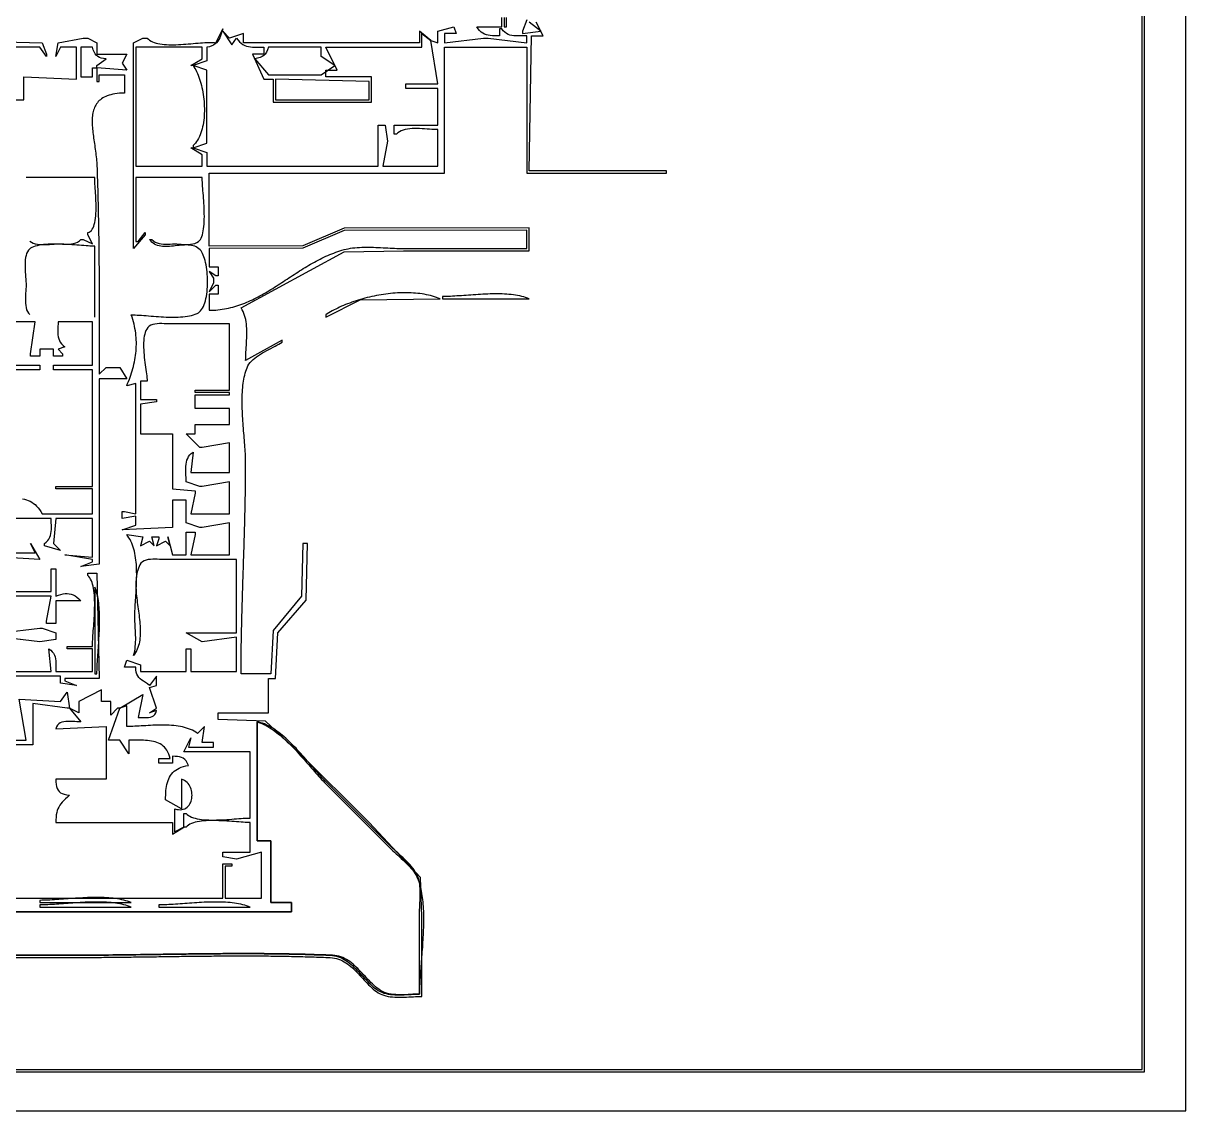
# Model space of a CAD drawing. Header units: metres. Extents: x 0 to 1224, y 0 to 793.
# Drawn here: x 716 to 1224, y 0 to 476 of the extents above; entities that cross this region are included whole.
import ezdxf

# ---------------------------------------------------------------- set-up
doc = ezdxf.new("R2010")
doc.units = ezdxf.units.M

msp = doc.modelspace()

# ---------------------------------------------------------------- linework, layer by layer
for points in [[(0, 791), (0, 0), (1224, 0), (1224, 791), (0, 791)], [(36, 774), (36, 17), (1206, 17), (1206, 774), (36, 774)], [(37, 773), (37, 18), (1205, 18), (1205, 773), (37, 773)], [(791.7716, 348.6033), (792.3206, 348.9074), (792.8318, 349.3037), (793.3058, 349.7865), (793.7431, 350.3502), (794.1443, 350.989), (794.51, 351.6974), (794.8409, 352.4695), (795.1374, 353.2999), (795.4003, 354.1828), (795.63, 355.1125), (795.8272, 356.0834), (795.9925, 357.0898), (796.1265, 358.1261), (796.2297, 359.1866), (796.3029, 360.2656), (796.3464, 361.3574), (796.361, 362.4565), (796.3473, 363.557), (796.3058, 364.6534), (796.2371, 365.7401), (796.1418, 366.8112), (796.0206, 367.8613), (795.874, 368.8845), (795.7025, 369.8752), (795.5069, 370.8279), (795.2877, 371.7367), (795.0454, 372.5961), (794.7807, 373.4004), (794.4942, 374.1438), (794.1865, 374.8209), (793.8581, 375.4258), (793.5097, 375.9529), (793.1419, 376.3966), (792.5963, 376.9104), (792.0126, 377.3415), (791.3936, 377.6959), (790.7421, 377.9796), (790.0609, 378.1987), (789.3527, 378.3593), (788.6203, 378.4673), (787.8665, 378.5288), (787.094, 378.5499), (786.3057, 378.5365), (785.5042, 378.4948), (784.6925, 378.4307), (783.8732, 378.3504), (783.0492, 378.2597), (782.2231, 378.1648), (781.3978, 378.0718), (780.5761, 377.9866), (779.7608, 377.9153), (778.9545, 377.8639), (778.1601, 377.8385), (777.3804, 377.8451), (776.6181, 377.8897), (775.876, 377.9784), (775.1569, 378.1173), (774.4636, 378.3123), (773.7988, 378.5695), (773.1653, 378.895), (772.5659, 379.2947), (772.0033, 379.7747), (771.4804, 380.3411), (771, 381), (772, 381), (772.7024, 380.3253), (773.4752, 379.8082), (774.3087, 379.429), (775.1932, 379.168), (776.119, 379.0055), (777.0764, 378.922), (778.0559, 378.8977), (779.0476, 378.913), (780.042, 378.9482), (781.0293, 378.9838), (782, 379), (782.8428, 378.9801), (783.77, 378.9321), (784.7601, 378.8728), (785.7919, 378.8191), (786.8442, 378.7881), (787.8956, 378.7968), (788.925, 378.862), (789.911, 379.0007), (790.8325, 379.2299), (791.6681, 379.5666), (792.3966, 380.0277), (792.8277, 380.4382), (793.211, 380.9437), (793.549, 381.5379), (793.8438, 382.2143), (794.0979, 382.9668), (794.3135, 383.7889), (794.493, 384.6744), (794.6387, 385.6169), (794.7529, 386.6101), (794.8379, 387.6478), (794.8962, 388.7236), (794.9299, 389.8311), (794.9415, 390.9641), (794.9332, 392.1162), (794.9074, 393.2812), (794.8664, 394.4527), (794.8126, 395.6244), (794.7482, 396.7899), (794.6756, 397.943), (794.5971, 399.0774), (794.515, 400.1867), (794.4317, 401.2646), (794.3495, 402.3048), (794.2707, 403.301), (794.1977, 404.2468), (794.1327, 405.136), (794.0781, 405.9623), (794.0362, 406.7192), (794.0094, 407.4005), (794, 408), (765, 408), (765, 380), (766, 380), (769, 384), (769, 383), (764, 377), (764, 467), (768, 469), (769, 469), (770, 469), (770.4853, 468.5119), (771.0373, 468.0776), (771.6521, 467.6944), (772.3258, 467.3597), (773.0545, 467.0709), (773.8343, 466.8253), (774.6614, 466.6204), (775.5318, 466.4536), (776.4416, 466.3221), (777.387, 466.2235), (778.3641, 466.1551), (779.3689, 466.1142), (780.3977, 466.0984), (781.4465, 466.1048), (782.5113, 466.1311), (783.5884, 466.1744), (784.6738, 466.2323), (785.7637, 466.3021), (786.8541, 466.3811), (787.9412, 466.4669), (789.0211, 466.5567), (790.0898, 466.648), (791.1436, 466.738), (792.1784, 466.8244), (793.1905, 466.9043), (794.1759, 466.9752), (795.1307, 467.0345), (796.051, 467.0796), (796.9331, 467.1078), (797.7729, 467.1166), (798.5665, 467.1032), (799.3102, 467.0652), (800, 467), (803, 473), (802.6509, 471.924), (802.3229, 470.9196), (801.9967, 469.9874), (801.6534, 469.1285), (801.2738, 468.3438), (800.8389, 467.634), (800.3296, 467.0001), (799.7269, 466.443), (799.0116, 465.9635), (798.1647, 465.5626), (797.1672, 465.2411), (796, 465), (796, 459), (790, 457), (789, 457), (794, 460), (794, 465), (765, 465), (765, 413), (794, 413), (794, 418), (789, 421), (790, 421), (796, 419), (796, 413), (871, 413), (871, 431), (874, 431), (875, 424), (873, 413), (897, 413), (897, 429), (896.1838, 429.0147), (895.2987, 429.0543), (894.3543, 429.1121), (893.3601, 429.1813), (892.3257, 429.2552), (891.2607, 429.327), (890.1747, 429.39), (889.0774, 429.4374), (887.9783, 429.4625), (886.887, 429.4585), (885.813, 429.4186), (884.7661, 429.3362), (883.7558, 429.2045), (882.7917, 429.0166), (881.8834, 428.766), (881.0404, 428.4457), (880.2725, 428.0491), (879.5891, 427.5695), (879, 427), (878, 427), (878, 431), (897, 431), (897, 447), (883, 447), (883, 449), (897, 449), (894, 468), (897, 467), (897, 472), (904, 474), (905, 471), (900, 471), (900, 467), (917, 469), (918, 469), (919, 469), (936, 467), (936, 470), (935.031, 469.9879), (934.0626, 469.9615), (933.1002, 469.9356), (932.1493, 469.9254), (931.2153, 469.9456), (930.3035, 470.0113), (929.4194, 470.1374), (928.5684, 470.3388), (927.756, 470.6306), (926.9875, 471.0277), (926.2684, 471.5449), (925.6041, 472.1974), (925, 473), (924, 473), (924, 470), (922.9081, 470.0045), (921.874, 470.0201), (920.8943, 470.0613), (919.966, 470.1427), (919.0857, 470.2791), (918.2502, 470.485), (917.4565, 470.775), (916.7011, 471.1639), (915.981, 471.6662), (915.2929, 472.2965), (914.6336, 473.0696), (914, 474), (925, 474), (925, 478)], [(926, 478), (926, 474), (927, 474), (927, 478)], [(813.6033, 324.8958), (813.9698, 325.662), (814.4271, 326.398), (814.9671, 327.1049), (815.5819, 327.7843), (816.2632, 328.4373), (817.0032, 329.0654), (817.7936, 329.67), (818.6265, 330.2523), (819.4938, 330.8137), (820.3875, 331.3557), (821.2994, 331.8795), (822.2215, 332.3865), (823.1458, 332.878), (824.0643, 333.3555), (824.9687, 333.8202), (825.8512, 334.2735), (826.7036, 334.7168), (827.5179, 335.1514), (828.2861, 335.5786), (829, 336), (829, 337), (813, 328), (813.0099, 328.8722), (813.0375, 329.7781), (813.0792, 330.7143), (813.1315, 331.677), (813.1908, 332.6628), (813.2537, 333.6679), (813.3168, 334.6889), (813.3763, 335.7222), (813.4289, 336.7642), (813.4711, 337.8112), (813.4993, 338.8598), (813.5101, 339.9063), (813.4998, 340.9472), (813.4651, 341.9789), (813.4024, 342.9977), (813.3082, 344.0001), (813.179, 344.9826), (813.0113, 345.9415), (812.8016, 346.8733), (812.5464, 347.7744), (812.2421, 348.6412), (811.8853, 349.4701), (811.4724, 350.2575), (811, 351), (856, 375.5016), (882, 376), (937, 376), (937, 386), (856, 385.892), (838, 378.2245), (797, 378), (797, 410), (900, 410), (900, 465), (936, 465), (936, 410), (997, 410), (997, 411), (937, 411), (938, 470), (943, 470), (940, 476)], [(936, 477), (934, 472), (934, 471), (942, 472), (937, 476)], [(685, 468), (724, 467), (726, 462), (726, 461), (723, 465), (704, 465)], [(708, 442), (716, 442), (716, 452), (739, 451), (739, 465), (732, 465), (730, 461), (731, 467), (742, 469), (743, 469), (744, 469), (748, 467), (748, 462), (761, 462), (759, 458), (761, 455), (748, 456), (748, 457), (752, 460), (750.8634, 460.0855), (749.8827, 460.2765), (749.0414, 460.578), (748.3231, 460.9953), (747.7113, 461.5336), (747.1895, 462.198), (746.7413, 462.9938), (746.3503, 463.926), (746, 465), (741, 465), (741, 452), (746, 452), (746, 456), (748, 456), (748, 450), (749, 450), (749, 453), (760, 453), (760, 445), (758.871, 444.9591), (757.8006, 444.8849), (756.7874, 444.778), (755.8299, 444.6392), (754.9269, 444.4692), (754.0768, 444.2688), (753.2782, 444.0385), (752.5298, 443.7793), (751.8302, 443.4917), (751.1779, 443.1766), (750.5715, 442.8346), (750.0097, 442.4665), (749.4909, 442.073), (749.0139, 441.6548), (748.5772, 441.2126), (748.1793, 440.7472), (747.819, 440.2593), (747.4947, 439.7496), (747.2051, 439.2188), (746.9488, 438.6677), (746.7244, 438.0969), (746.5303, 437.5073), (746.3654, 436.8995), (746.2281, 436.2743), (746.117, 435.6323), (746.0307, 434.9744), (745.9678, 434.3011), (745.927, 433.6134), (745.9068, 432.9118), (745.9057, 432.1971), (745.9225, 431.47), (745.9556, 430.7312), (746.0037, 429.9816), (746.0654, 429.2217), (746.1392, 428.4524), (746.2238, 427.6742), (746.3177, 426.8881), (746.4196, 426.0947), (746.528, 425.2946), (746.6416, 424.4887), (746.7588, 423.6777), (746.8784, 422.8622), (746.9989, 422.0431), (747.1188, 421.221), (747.2369, 420.3966), (747.3517, 419.5708), (747.4617, 418.7441), (747.5656, 417.9174), (747.6619, 417.0913), (747.7494, 416.2666), (747.8264, 415.444), (747.8917, 414.6242), (747.9439, 413.808), (747.9815, 412.9961), (748.0177, 412.0002), (748.0531, 411.004), (748.0876, 410.0075), (748.1213, 409.0108), (748.1541, 408.0139), (748.1861, 407.0166), (748.2173, 406.0191), (748.2477, 405.0214), (748.2774, 404.0234), (748.3062, 403.0252), (748.3343, 402.0268), (748.3616, 401.0282), (748.3881, 400.0293), (748.4139, 399.0303), (748.439, 398.031), (748.4634, 397.0316), (748.4871, 396.0319), (748.51, 395.0321), (748.5323, 394.0321), (748.5539, 393.032), (748.5748, 392.0317), (748.5951, 391.0312), (748.6147, 390.0306), (748.6337, 389.0299), (748.6521, 388.029), (748.6698, 387.028), (748.687, 386.0268), (748.7035, 385.0256), (748.7195, 384.0243), (748.7349, 383.0228), (748.7497, 382.0212), (748.764, 381.0196), (748.7777, 380.0179), (748.7909, 379.0161), (748.8036, 378.0142), (748.8158, 377.0123), (748.8275, 376.0103), (748.8386, 375.0083), (748.8493, 374.0062), (748.8596, 373.0041), (748.8693, 372.002), (748.8786, 370.9998), (748.8875, 369.9976), (748.896, 368.9954), (748.904, 367.9932), (748.9116, 366.9911), (748.9188, 365.9889), (748.9257, 364.9867), (748.9321, 363.9846), (748.9382, 362.9824), (748.944, 361.9804), (748.9493, 360.9783), (748.9544, 359.9763), (748.9591, 358.9744), (748.9635, 357.9725), (748.9676, 356.9707), (748.9715, 355.9689), (748.975, 354.9673), (748.9782, 353.9657), (748.9812, 352.9642), (748.984, 351.9629), (748.9865, 350.9616), (748.9887, 349.9604), (748.9908, 348.9594), (748.9926, 347.9585), (748.9943, 346.9577), (748.9957, 345.957), (748.997, 344.9565), (748.998, 343.9562), (748.999, 342.956), (748.9998, 341.956), (749.0004, 340.9561), (749.0009, 339.9564), (749.0013, 338.9569), (749.0016, 337.9576), (749.0018, 336.9585), (749.0019, 335.9596), (749.0019, 334.9609), (749.0019, 333.9625), (749.0018, 332.9642), (749.0016, 331.9662), (749.0014, 330.9684), (749.0012, 329.9708), (749.001, 328.9735), (749.0008, 327.9765), (749.0006, 326.9797), (749.0004, 325.9832), (749.0002, 324.987), (749.0001, 323.991), (749, 322.9953), (749, 322), (752, 325), (758, 325), (761, 320), (749, 320), (749, 239), (741, 238), (746, 240), (746, 241), (734, 243), (746, 242), (746, 259), (730, 259), (729, 248), (732, 245), (725, 247), (725, 248), (725.8025, 248.6041), (726.455, 249.2684), (726.9722, 249.9875), (727.3693, 250.756), (727.661, 251.5684), (727.8625, 252.4194), (727.9886, 253.3035), (728.0543, 254.2153), (728.0745, 255.1493), (728.0642, 256.1002), (728.0384, 257.0626), (728.012, 258.031), (728, 259), (706, 259)], [(803, 472), (807, 466), (809, 469), (809.6734, 468.1037), (810.3702, 467.3504), (811.0916, 466.7278), (811.8387, 466.2237), (812.6129, 465.8257), (813.4153, 465.5217), (814.2472, 465.2994), (815.1098, 465.1465), (816.0044, 465.0507), (816.9322, 464.9998), (817.8944, 464.9816), (818.8923, 464.9837), (819.9271, 464.9939), (821, 465), (821, 462), (816, 462), (821, 451), (825, 451), (825, 441), (868, 441), (868, 452), (848, 452), (848, 455), (853, 455), (848, 465), (890, 465), (890, 471), (894, 468), (889, 472), (889, 467), (812, 467), (812, 471), (806, 469), (803, 472)], [(823, 465), (822.5857, 463.8059), (822.1204, 462.8255), (821.5817, 462.0332), (820.9471, 461.4035), (820.1941, 460.9109), (819.3002, 460.5298), (818.243, 460.2347), (817, 460), (823, 453), (846, 453), (852, 457), (846, 461), (846, 465), (823, 465)], [(790, 457), (790.4066, 456.4025), (790.8, 455.7593), (791.1794, 455.073), (791.5442, 454.346), (791.8939, 453.5807), (792.2279, 452.7797), (792.5456, 451.9455), (792.8464, 451.0805), (793.1296, 450.1872), (793.3948, 449.2681), (793.6413, 448.3256), (793.8685, 447.3624), (794.0759, 446.3807), (794.2627, 445.3832), (794.4286, 444.3722), (794.5728, 443.3504), (794.6947, 442.32), (794.7938, 441.2838), (794.8695, 440.244), (794.9212, 439.2033), (794.9483, 438.164), (794.9501, 437.1287), (794.9262, 436.0999), (794.8759, 435.08), (794.7986, 434.0714), (794.6938, 433.0768), (794.5608, 432.0986), (794.3991, 431.1392), (794.208, 430.2011), (793.9869, 429.2868), (793.7354, 428.3989), (793.4527, 427.5397), (793.1383, 426.7118), (792.7916, 425.9176), (792.412, 425.1596), (791.999, 424.4404), (791.5518, 423.7623), (791.07, 423.1279), (790.5529, 422.5396), (790, 422), (790, 421), (796, 423), (796, 455), (790, 457)], [(826, 451), (826, 442), (867, 442), (867, 450), (826, 451)], [(718.6033, 380.179), (719.3229, 379.7099), (720.1399, 379.3489), (721.0384, 379.0837), (722.0025, 378.902), (723.0162, 378.7916), (724.0636, 378.7401), (725.1287, 378.7354), (726.1957, 378.765), (727.2485, 378.8168), (728.2713, 378.8785), (729.2481, 378.9377), (730.1629, 378.9823), (731, 379), (731.9705, 378.9838), (732.9578, 378.9482), (733.9522, 378.913), (734.944, 378.8977), (735.9234, 378.922), (736.8809, 379.0055), (737.8067, 379.168), (738.6912, 379.429), (739.5247, 379.8082), (740.2975, 380.3253), (741, 381), (742, 381), (746, 379), (744, 383), (744, 384), (744.5728, 384.1909), (745.0853, 384.4997), (745.5404, 384.9185), (745.9412, 385.4393), (746.2905, 386.0542), (746.5915, 386.7553), (746.847, 387.5348), (747.06, 388.3846), (747.2336, 389.297), (747.3707, 390.264), (747.4743, 391.2777), (747.5474, 392.3302), (747.593, 393.4137), (747.614, 394.5201), (747.6134, 395.6416), (747.5942, 396.7703), (747.5595, 397.8984), (747.5121, 399.0178), (747.455, 400.1207), (747.3913, 401.1992), (747.324, 402.2454), (747.2559, 403.2513), (747.1901, 404.2092), (747.1296, 405.111), (747.0774, 405.9489), (747.0363, 406.7149), (747.0095, 407.4013), (747, 408), (717, 408)], [(797, 377), (797, 369), (801, 369), (801, 365), (800, 365), (797, 367), (799, 364), (799, 363), (799, 362), (797, 358), (800, 361), (801, 361), (801, 357), (797, 357), (797, 350), (797.9932, 350.0125), (798.9757, 350.0498), (799.9476, 350.1111), (800.9092, 350.196), (801.8609, 350.3036), (802.8028, 350.4335), (803.7354, 350.585), (804.6588, 350.7574), (805.5734, 350.9503), (806.4795, 351.1628), (807.3773, 351.3945), (808.2671, 351.6446), (809.1492, 351.9126), (810.0239, 352.1979), (810.8915, 352.4997), (811.7523, 352.8176), (812.6065, 353.1509), (813.4544, 353.4989), (814.2964, 353.861), (815.1326, 354.2367), (815.9635, 354.6252), (816.7892, 355.026), (817.6101, 355.4385), (818.4265, 355.862), (819.2385, 356.2959), (820.0466, 356.7395), (820.851, 357.1924), (821.652, 357.6537), (822.4499, 358.123), (823.245, 358.5996), (824.0375, 359.0828), (824.8277, 359.5721), (825.6159, 360.0668), (826.4025, 360.5663), (827.1876, 361.07), (827.9716, 361.5773), (828.7548, 362.0875), (829.5375, 362.6), (830.3198, 363.1142), (831.1022, 363.6295), (831.8849, 364.1452), (832.6682, 364.6608), (833.4523, 365.1756), (834.2377, 365.6889), (835.0244, 366.2002), (835.8129, 366.7089), (836.6035, 367.2143), (837.3963, 367.7157), (838.1917, 368.2127), (838.99, 368.7045), (839.7915, 369.1905), (840.5964, 369.6701), (841.405, 370.1427), (842.2177, 370.6077), (843.0346, 371.0644), (843.8562, 371.5123), (844.6826, 371.9506), (845.5142, 372.3789), (846.3513, 372.7963), (847.194, 373.2024), (848.0428, 373.5966), (848.8979, 373.9781), (849.7596, 374.3463), (850.6282, 374.7008), (851.5039, 375.0407), (852.3871, 375.3655), (853.278, 375.6746), (854.1769, 375.9674), (855.0841, 376.2432), (856, 376.5015), (856.9124, 376.7296), (857.8436, 376.9264), (858.7921, 377.0937), (859.7564, 377.2333), (860.735, 377.347), (861.7265, 377.4367), (862.7294, 377.5042), (863.7422, 377.5513), (864.7635, 377.5799), (865.7918, 377.5917), (866.8256, 377.5886), (867.8635, 377.5725), (868.904, 377.5452), (869.9456, 377.5084), (870.9869, 377.4641), (872.0264, 377.414), (873.0627, 377.3601), (874.0942, 377.304), (875.1195, 377.2477), (876.1371, 377.1929), (877.1456, 377.1416), (878.1436, 377.0955), (879.1294, 377.0564), (880.1018, 377.0263), (881.0591, 377.0068), (882, 377), (936, 377), (936, 385), (856, 384.892), (838, 377.2245), (797, 377)], [(747, 347), (747, 378), (746.3902, 378.0092), (745.7031, 378.0354), (744.9445, 378.0764), (744.1199, 378.13), (743.2354, 378.1939), (742.2965, 378.266), (741.309, 378.344), (740.2788, 378.4258), (739.2116, 378.5091), (738.1131, 378.5917), (736.9891, 378.6715), (735.8453, 378.7461), (734.6876, 378.8134), (733.5217, 378.8712), (732.3533, 378.9173), (731.1882, 378.9494), (730.0322, 378.9655), (728.8911, 378.9631), (727.7705, 378.9402), (726.6763, 378.8945), (725.6142, 378.8239), (724.59, 378.726), (723.6095, 378.5988), (722.6783, 378.44), (721.8023, 378.2473), (720.9873, 378.0186), (720.2389, 377.7517), (719.563, 377.4444), (718.9653, 377.0944), (718.4516, 376.6996), (718.0277, 376.2577), (717.5922, 375.6049), (717.245, 374.848), (716.9777, 374.0008), (716.7819, 373.0768), (716.6495, 372.0898), (716.5721, 371.0536), (716.5415, 369.9818), (716.5492, 368.8883), (716.5871, 367.7866), (716.6469, 366.6905), (716.7202, 365.6137), (716.7988, 364.57), (716.8744, 363.5731), (716.9386, 362.6366), (716.9832, 361.7743), (717, 361), (716.9814, 360.2354), (716.9341, 359.3713), (716.8703, 358.4268), (716.8023, 357.4208), (716.7425, 356.3724), (716.7031, 355.3008), (716.6966, 354.225), (716.7351, 353.1641), (716.831, 352.1371), (716.9967, 351.1631), (717.2445, 350.2612), (717.5866, 349.4505), (718.0355, 348.7501), (718.6034, 348.179)], [(848, 348), (848, 347), (863, 354.5818), (898, 355), (897.194, 355.323), (896.3701, 355.6237), (895.529, 355.9024), (894.6714, 356.1594), (893.7982, 356.3951), (892.9101, 356.6096), (892.0079, 356.8033), (891.0923, 356.9765), (890.1642, 357.1295), (889.2243, 357.2626), (888.2735, 357.3762), (887.3124, 357.4704), (886.3418, 357.5456), (885.3626, 357.6022), (884.3755, 357.6404), (883.3812, 357.6604), (882.3807, 357.6627), (881.3745, 357.6475), (880.3636, 357.6152), (879.3487, 357.5659), (878.3305, 357.5001), (877.3099, 357.418), (876.2875, 357.3199), (875.2643, 357.2061), (874.241, 357.077), (873.2183, 356.9328), (872.197, 356.7738), (871.178, 356.6004), (870.1619, 356.4127), (869.1496, 356.2113), (868.1418, 355.9962), (867.1393, 355.7679), (866.1429, 355.5267), (865.1534, 355.2727), (864.1715, 355.0064), (863.198, 354.7281), (862.2337, 354.438), (861.2794, 354.1365), (860.3358, 353.8237), (859.4038, 353.5002), (858.484, 353.1661), (857.5773, 352.8217), (856.6845, 352.4674), (855.8063, 352.1035), (854.9435, 351.7302), (854.097, 351.3479), (853.2673, 350.9568), (852.4554, 350.5573), (851.662, 350.1497), (850.8879, 349.7342), (850.1339, 349.3112), (849.4007, 348.8809), (848.6891, 348.4438), (848, 348)], [(899, 356), (899, 355), (937, 355), (936.2143, 355.3094), (935.4024, 355.5907), (934.5654, 355.8448), (933.7047, 356.0729), (932.8217, 356.2761), (931.9176, 356.4553), (930.9939, 356.6117), (930.0518, 356.7463), (929.0926, 356.8603), (928.1177, 356.9546), (927.1285, 357.0304), (926.1263, 357.0888), (925.1123, 357.1309), (924.0879, 357.1576), (923.0545, 357.1701), (922.0134, 357.1694), (920.9659, 357.1567), (919.9134, 357.133), (918.8571, 357.0994), (917.7984, 357.0569), (916.7387, 357.0066), (915.6792, 356.9497), (914.6214, 356.8871), (913.5665, 356.82), (912.5158, 356.7495), (911.4708, 356.6765), (910.4326, 356.6022), (909.4028, 356.5277), (908.3825, 356.4541), (907.3731, 356.3823), (906.376, 356.3135), (905.3925, 356.2488), (904.4239, 356.1892), (903.4715, 356.1359), (902.5367, 356.0898), (901.6208, 356.0521), (900.7252, 356.0239), (899.8511, 356.0061), (899, 356)], [(766.7423, 238.682), (766.3949, 237.9458), (766.0919, 237.1904), (765.831, 236.4164), (765.61, 235.625), (765.427, 234.817), (765.2796, 233.9934), (765.1657, 233.155), (765.0833, 232.3029), (765.0301, 231.438), (765.004, 230.5613), (765.0028, 229.6735), (765.0245, 228.7758), (765.0668, 227.869), (765.1277, 226.9541), (765.2049, 226.032), (765.2963, 225.1037), (765.3998, 224.17), (765.5133, 223.232), (765.6345, 222.2905), (765.7613, 221.3465), (765.8916, 220.401), (766.0233, 219.4549), (766.1541, 218.509), (766.282, 217.5645), (766.4047, 216.6221), (766.5203, 215.6828), (766.6264, 214.7476), (766.7209, 213.8175), (766.8018, 212.8932), (766.8668, 211.9759), (766.9138, 211.0664), (766.9407, 210.1656), (766.9453, 209.2745), (766.9255, 208.3941), (766.8791, 207.5252), (766.8039, 206.6689), (766.6979, 205.826), (766.5589, 204.9975), (766.3846, 204.1843), (766.1731, 203.3874), (765.9221, 202.6077), (765.6295, 201.8461), (765.2931, 201.1036), (764.9108, 200.3811), (764.4805, 199.6796), (764, 199), (764.2673, 199.9979), (764.4817, 200.994), (764.6479, 201.9885), (764.7707, 202.9819), (764.8549, 203.9747), (764.9051, 204.9673), (764.926, 205.9601), (764.9225, 206.9537), (764.8993, 207.9484), (764.861, 208.9446), (764.8125, 209.9429), (764.7584, 210.9437), (764.7036, 211.9473), (764.6526, 212.9544), (764.6104, 213.9652), (764.5816, 214.9802), (764.571, 216), (764.5776, 216.8414), (764.5964, 217.7073), (764.626, 218.5962), (764.665, 219.5065), (764.7117, 220.4367), (764.7648, 221.3851), (764.8228, 222.3502), (764.8842, 223.3305), (764.9475, 224.3243), (765.0113, 225.3301), (765.074, 226.3463), (765.1343, 227.3714), (765.1906, 228.4038), (765.2414, 229.4419), (765.2854, 230.4842), (765.3209, 231.5291), (765.3467, 232.575), (765.361, 233.6204), (765.3626, 234.6636), (765.3499, 235.7032), (765.3214, 236.7375), (765.2758, 237.7651), (765.2114, 238.7842), (765.1268, 239.7934), (765.0206, 240.7911), (764.8913, 241.7757), (764.7374, 242.7456), (764.5574, 243.6993), (764.3499, 244.6353), (764.1134, 245.5519), (763.8464, 246.4476), (763.5474, 247.3208), (763.215, 248.1699), (762.8477, 248.9934), (762.444, 249.7898), (762.0025, 250.5573), (761.5216, 251.2946), (761, 252), (768, 251), (767, 247), (771, 249), (773, 247), (772, 251), (775, 251), (775, 250), (774, 247), (778, 249), (780, 247), (779, 251), (781, 243), (787, 243), (787, 253), (791, 253), (791, 252), (789, 243), (806, 243), (806, 257), (794, 255), (793, 255), (787, 257), (787, 267), (781, 267), (781, 255), (759, 254), (765, 256), (765, 260), (759, 259), (759, 262), (760, 262), (765, 261), (765, 318), (761, 317), (761.403, 317.9357), (761.7886, 318.8731), (762.156, 319.8121), (762.505, 320.7527), (762.8351, 321.6951), (763.1459, 322.6393), (763.4368, 323.5853), (763.7075, 324.5332), (763.9576, 325.4831), (764.1866, 326.4349), (764.394, 327.3889), (764.5795, 328.345), (764.7426, 329.3032), (764.8828, 330.2637), (764.9997, 331.2265), (765.0929, 332.1917), (765.1619, 333.1593), (765.2063, 334.1293), (765.2257, 335.1018), (765.2196, 336.077), (765.1876, 337.0547), (765.1293, 338.0352), (765.0441, 339.0183), (764.9317, 340.0043), (764.7917, 340.9932), (764.6235, 341.985), (764.4269, 342.9797), (764.2012, 343.9775), (763.9461, 344.9783), (763.6612, 345.9823), (763.3459, 346.9895), (763, 348), (763.8385, 347.9908), (764.7148, 347.9648), (765.6259, 347.9241), (766.5688, 347.8708), (767.5405, 347.8069), (768.5381, 347.7346), (769.5585, 347.656), (770.5989, 347.5732), (771.6562, 347.4883), (772.7274, 347.4035), (773.8096, 347.3208), (774.8998, 347.2424), (775.995, 347.1703), (777.0922, 347.1066), (778.1885, 347.0536), (779.2809, 347.0132), (780.3664, 346.9877), (781.4421, 346.979), (782.5049, 346.9894), (783.5518, 347.0209), (784.58, 347.0756), (785.5864, 347.1557), (786.5681, 347.2633), (787.522, 347.4004), (788.4452, 347.5692), (789.3348, 347.7718), (790.1877, 348.0102), (791.0009, 348.2867), (791.7716, 348.6034)], [(715.4662, 267.5073), (716.3144, 267.3427), (717.1407, 267.1184), (717.9441, 266.8318), (718.7239, 266.4801), (719.479, 266.0606), (720.2086, 265.5707), (720.9118, 265.0076), (721.5877, 264.3686), (722.2354, 263.651), (722.8539, 262.8522), (723.4424, 261.9694), (724, 261), (746, 261), (746, 272), (730, 272), (730, 273), (746, 273), (746, 324), (729, 324), (729, 326), (746, 326), (746, 345), (731, 345), (730.9847, 343.988), (730.9499, 342.9957), (730.9122, 342.0252), (730.8879, 341.0787), (730.8936, 340.1583), (730.9459, 339.2663), (731.0611, 338.4048), (731.2559, 337.5761), (731.5467, 336.7823), (731.9499, 336.0255), (732.4823, 335.3081), (733.1601, 334.6322), (734, 334), (731, 333), (733, 331), (733, 330), (729, 330), (729, 333), (723, 333), (723, 330), (719, 330), (719, 331), (721, 345), (706, 345)], [(770, 319), (767, 319), (767, 311), (774, 311), (774, 310), (767, 309), (767, 296), (781, 296), (781, 272), (791, 271), (791, 270), (789, 261), (806, 261), (806, 275), (794, 273), (793, 273), (787, 275), (786.9856, 275.9276), (786.9505, 276.878), (786.9064, 277.8437), (786.8653, 278.8177), (786.839, 279.7927), (786.8394, 280.7613), (786.8783, 281.7164), (786.9676, 282.6507), (787.1191, 283.5569), (787.3448, 284.4279), (787.6564, 285.2564), (788.0659, 286.035), (788.5851, 286.7567), (789.2258, 287.4141), (790, 288), (789, 279), (806, 279), (806, 292), (794, 290), (793, 290), (787, 296), (791, 296), (791, 300), (806, 300), (806, 307), (791, 307), (791, 313), (806, 313), (806, 314), (791, 314), (791, 315), (806, 315), (806, 344), (780, 344), (779.19, 344.0193), (778.2903, 344.0644), (777.3253, 344.1156), (776.3194, 344.1534), (775.2969, 344.1582), (774.2824, 344.1103), (773.3001, 343.9903), (772.3746, 343.7785), (771.5301, 343.4553), (770.7911, 343.0012), (770.1821, 342.3966), (769.7665, 341.7847), (769.4129, 341.1001), (769.1176, 340.3487), (768.877, 339.5366), (768.6875, 338.6696), (768.5453, 337.7537), (768.447, 336.7949), (768.3887, 335.7992), (768.3668, 334.7725), (768.3778, 333.7208), (768.418, 332.65), (768.4836, 331.5662), (768.5712, 330.4752), (768.6769, 329.3831), (768.7972, 328.2958), (768.9285, 327.2193), (769.067, 326.1596), (769.2092, 325.1225), (769.3514, 324.1141), (769.4899, 323.1403), (769.6211, 322.2072), (769.7414, 321.3206), (769.847, 320.4866), (769.9344, 319.711), (770, 319)], [(706, 326), (723, 326), (723, 324), (706, 324)], [(506, 67), (735, 67), (735.9969, 67.0003), (736.994, 67.0014), (737.9914, 67.0032), (738.9888, 67.0057), (739.9865, 67.0088), (740.9843, 67.0126), (741.9823, 67.017), (742.9804, 67.022), (743.9787, 67.0276), (744.9772, 67.0338), (745.9758, 67.0405), (746.9745, 67.0477), (747.9734, 67.0554), (748.9724, 67.0637), (749.9715, 67.0724), (750.9708, 67.0815), (751.9702, 67.0911), (752.9698, 67.1011), (753.9694, 67.1115), (754.9692, 67.1222), (755.9691, 67.1333), (756.9691, 67.1448), (757.9692, 67.1565), (758.9694, 67.1686), (759.9698, 67.1809), (760.9702, 67.1935), (761.9707, 67.2063), (762.9713, 67.2193), (763.972, 67.2326), (764.9728, 67.246), (765.9737, 67.2595), (766.9746, 67.2732), (767.9756, 67.2871), (768.9767, 67.301), (769.9779, 67.315), (770.9791, 67.3291), (771.9804, 67.3432), (772.9817, 67.3573), (773.9831, 67.3715), (774.9846, 67.3856), (775.9861, 67.3997), (776.9876, 67.4137), (777.9892, 67.4277), (778.9909, 67.4415), (779.9925, 67.4553), (780.9942, 67.4689), (781.9959, 67.4824), (782.9977, 67.4957), (783.9995, 67.5088), (785.0013, 67.5217), (786.0031, 67.5343), (787.0049, 67.5468), (788.0067, 67.5589), (789.0086, 67.5708), (790.0104, 67.5823), (791.0122, 67.5936), (792.0141, 67.6045), (793.0159, 67.615), (794.0177, 67.6251), (795.0195, 67.6348), (796.0213, 67.6442), (797.0231, 67.653), (798.0248, 67.6614), (799.0265, 67.6693), (800.0282, 67.6768), (801.0299, 67.6837), (802.0315, 67.69), (803.033, 67.6958), (804.0346, 67.7011), (805.036, 67.7057), (806.0375, 67.7097), (807.0388, 67.7131), (808.0402, 67.7158), (809.0414, 67.7178), (810.0426, 67.7192), (811.0437, 67.7198), (812.0448, 67.7197), (813.0458, 67.7189), (814.0467, 67.7172), (815.0475, 67.7148), (816.0482, 67.7116), (817.0489, 67.7075), (818.0495, 67.7026), (819.0499, 67.6968), (820.0503, 67.6902), (821.0506, 67.6826), (822.0507, 67.6741), (823.0508, 67.6646), (824.0508, 67.6542), (825.0506, 67.6428), (826.0503, 67.6304), (827.0499, 67.617), (828.0494, 67.6025), (829.0487, 67.587), (830.048, 67.5703), (831.0471, 67.5526), (832.046, 67.5338), (833.0448, 67.5138), (834.0435, 67.4926), (835.042, 67.4703), (836.0404, 67.4468), (837.0386, 67.422), (838.0367, 67.3961), (839.0346, 67.3688), (840.0323, 67.3403), (841.0299, 67.3105), (842.0273, 67.2794), (843.0245, 67.2469), (844.0215, 67.2131), (845.0184, 67.1779), (846.0151, 67.1413), (847.0116, 67.1033), (848.0079, 67.0639), (849.004, 67.023), (850, 66.9807), (850.9648, 66.9033), (851.8936, 66.7591), (852.7884, 66.5517), (853.6512, 66.2851), (854.4843, 65.9631), (855.2896, 65.5896), (856.0693, 65.1683), (856.8255, 64.7031), (857.5603, 64.1979), (858.2758, 63.6565), (858.9742, 63.0828), (859.6574, 62.4805), (860.3276, 61.8536), (860.9869, 61.2058), (861.6375, 60.5411), (862.2813, 59.8632), (862.9206, 59.176), (863.5574, 58.4834), (864.1939, 57.7892), (864.832, 57.0971), (865.474, 56.4112), (866.1219, 55.7352), (866.7778, 55.0729), (867.4439, 54.4282), (868.1222, 53.805), (868.8149, 53.207), (869.524, 52.6382), (870.2517, 52.1023), (871, 51.6033), (871.7726, 51.1652), (872.5908, 50.793), (873.4502, 50.4818), (874.3461, 50.227), (875.2741, 50.024), (876.2297, 49.8679), (877.2085, 49.7542), (878.206, 49.6782), (879.2176, 49.6352), (880.239, 49.6205), (881.2656, 49.6294), (882.2929, 49.6572), (883.3164, 49.6993), (884.3318, 49.751), (885.3344, 49.8075), (886.3198, 49.8643), (887.2836, 49.9166), (888.2212, 49.9598), (889.1281, 49.9891), (890, 50), (890, 85), (889.3966, 102), (867, 126), (836, 157), (821.7145, 170.3966), (801, 171), (801, 174), (823, 174), (823, 189), (826, 189), (827.0278, 209), (839.3966, 223.2855), (840, 248), (838, 248), (837.3966, 225), (825.0278, 210), (824, 191), (811, 191), (811.0008, 191.9882), (811.003, 192.9769), (811.0065, 193.9662), (811.0114, 194.956), (811.0175, 195.9462), (811.0249, 196.937), (811.0336, 197.9282), (811.0434, 198.9199), (811.0544, 199.912), (811.0666, 200.9046), (811.0798, 201.8976), (811.0942, 202.8911), (811.1095, 203.885), (811.1259, 204.8793), (811.1433, 205.874), (811.1616, 206.8691), (811.1808, 207.8646), (811.201, 208.8604), (811.222, 209.8567), (811.2438, 210.8533), (811.2664, 211.8502), (811.2898, 212.8475), (811.3139, 213.8451), (811.3387, 214.8431), (811.3642, 215.8414), (811.3904, 216.84), (811.4171, 217.8388), (811.4445, 218.838), (811.4723, 219.8375), (811.5008, 220.8372), (811.5297, 221.8373), (811.559, 222.8375), (811.5888, 223.838), (811.619, 224.8388), (811.6496, 225.8398), (811.6805, 226.841), (811.7117, 227.8424), (811.7432, 228.8441), (811.7749, 229.8459), (811.8068, 230.848), (811.8389, 231.8502), (811.8712, 232.8525), (811.9036, 233.8551), (811.9361, 234.8578), (811.9686, 235.8606), (812.0012, 236.8636), (812.0338, 237.8667), (812.0663, 238.8699), (812.0988, 239.8733), (812.1312, 240.8767), (812.1635, 241.8803), (812.1956, 242.8839), (812.2275, 243.8876), (812.2592, 244.8914), (812.2907, 245.8952), (812.3219, 246.8991), (812.3527, 247.903), (812.3833, 248.907), (812.4134, 249.9109), (812.4432, 250.9149), (812.4725, 251.9189), (812.5014, 252.9229), (812.5298, 253.9269), (812.5576, 254.9309), (812.5849, 255.9349), (812.6116, 256.9388), (812.6377, 257.9427), (812.6632, 258.9465), (812.6879, 259.9502), (812.712, 260.9539), (812.7353, 261.9575), (812.7579, 262.9611), (812.7796, 263.9645), (812.8005, 264.9678), (812.8206, 265.971), (812.8398, 266.9741), (812.858, 267.9771), (812.8753, 268.9799), (812.8916, 269.9826), (812.9069, 270.9851), (812.9211, 271.9874), (812.9343, 272.9896), (812.9464, 273.9916), (812.9573, 274.9934), (812.967, 275.995), (812.9756, 276.9964), (812.9829, 277.9976), (812.989, 278.9986), (812.9937, 279.9993), (812.9972, 280.9998), (812.9992, 282), (813, 283), (812.994, 283.8248), (812.9766, 284.6738), (812.9488, 285.5458), (812.9113, 286.4395), (812.8653, 287.3535), (812.8114, 288.2868), (812.7507, 289.238), (812.684, 290.2059), (812.6123, 291.1892), (812.5364, 292.1867), (812.4572, 293.1971), (812.3757, 294.2193), (812.2927, 295.2519), (812.2092, 296.2936), (812.126, 297.3434), (812.0441, 298.3998), (811.9644, 299.4617), (811.8877, 300.5278), (811.8149, 301.5968), (811.7471, 302.6676), (811.6849, 303.7388), (811.6295, 304.8093), (811.5816, 305.8776), (811.5422, 306.9428), (811.5122, 308.0033), (811.4925, 309.0581), (811.4839, 310.1059), (811.4874, 311.1454), (811.5039, 312.1754), (811.5343, 313.1945), (811.5795, 314.2017), (811.6403, 315.1956), (811.7178, 316.175), (811.8127, 317.1386), (811.9261, 318.0852), (812.0587, 319.0136), (812.2115, 319.9224), (812.3855, 320.8105), (812.5814, 321.6765), (812.8003, 322.5193), (813.043, 323.3376), (813.3104, 324.1302), (813.6034, 324.8958)], [(706, 244), (721, 244), (719, 248), (723, 241), (706, 242)], [(709, 93), (803, 93), (803, 108), (807, 108), (807, 107), (804, 107), (804, 93), (820, 93), (820, 113), (809, 110), (803, 111), (803, 113), (815, 113), (815, 126), (814.3181, 126.0095), (813.5701, 126.0364), (812.7611, 126.0783), (811.8964, 126.1327), (810.9812, 126.1973), (810.0208, 126.2695), (809.0203, 126.347), (807.9851, 126.4274), (806.9203, 126.5081), (805.8311, 126.5869), (804.7229, 126.6612), (803.6008, 126.7286), (802.4702, 126.7868), (801.3361, 126.8332), (800.2038, 126.8654), (799.0787, 126.8811), (797.9658, 126.8778), (796.8705, 126.853), (795.798, 126.8043), (794.7534, 126.7294), (793.7421, 126.6257), (792.7693, 126.4909), (791.8402, 126.3226), (790.9601, 126.1182), (790.1341, 125.8754), (789.3675, 125.5917), (788.6656, 125.2648), (788.0335, 124.8921), (787.4766, 124.4713), (787, 124), (786, 124), (786, 130), (787, 130), (787.4766, 129.5286), (788.0335, 129.1078), (788.6656, 128.7351), (789.3675, 128.4081), (790.1341, 128.1245), (790.9601, 127.8817), (791.8402, 127.6773), (792.7693, 127.5089), (793.7421, 127.3741), (794.7534, 127.2705), (795.798, 127.1955), (796.8705, 127.1469), (797.9658, 127.1221), (799.0787, 127.1188), (800.2038, 127.1344), (801.3361, 127.1667), (802.4702, 127.2131), (803.6008, 127.2712), (804.7229, 127.3387), (805.8311, 127.413), (806.9203, 127.4917), (807.9851, 127.5725), (809.0203, 127.6529), (810.0208, 127.7304), (810.9812, 127.8026), (811.8964, 127.8672), (812.7611, 127.9216), (813.5701, 127.9635), (814.3181, 127.9904), (815, 128), (815, 157), (786, 157), (789, 163), (788, 159), (799, 159), (799, 161), (794, 161), (795, 168), (792, 165), (791.278, 165.4902), (790.523, 165.9367), (789.737, 166.3412), (788.9219, 166.7056), (788.0793, 167.0316), (787.2114, 167.3211), (786.3198, 167.5759), (785.4065, 167.7979), (784.4735, 167.9888), (783.5224, 168.1505), (782.5553, 168.2848), (781.5739, 168.3935), (780.5802, 168.4785), (779.5761, 168.5416), (778.5633, 168.5845), (777.5439, 168.6092), (776.5195, 168.6175), (775.4923, 168.6111), (774.4639, 168.5919), (773.4362, 168.5617), (772.4113, 168.5224), (771.3908, 168.4757), (770.3768, 168.4235), (769.371, 168.3677), (768.3753, 168.3099), (767.3917, 168.2522), (766.4219, 168.1962), (765.468, 168.1438), (764.5316, 168.0969), (763.6147, 168.0572), (762.7193, 168.0266), (761.847, 168.0069), (761, 168), (761, 177), (758, 176), (768, 182), (766, 172), (766.9583, 171.98), (767.9097, 171.9379), (768.841, 171.9006), (769.7393, 171.895), (770.5914, 171.948), (771.3841, 172.0863), (772.1045, 172.337), (772.7393, 172.7268), (773.2756, 173.2826), (773.7002, 174.0314), (774, 175), (771, 174), (774, 176), (771, 185), (774, 186), (774, 190), (771, 186), (770.0663, 186.6667), (769.1838, 187.2577), (768.3613, 187.8021), (767.6076, 188.3292), (766.9316, 188.8685), (766.342, 189.4492), (765.8478, 190.1006), (765.4576, 190.8521), (765.1804, 191.7329), (765.0249, 192.7724), (765, 194), (760, 194), (761, 197), (767, 195), (767, 192), (787, 192), (787, 202), (789, 202), (789, 192), (809, 192), (809, 207), (794, 205), (787, 209), (809, 209), (809, 241), (777, 241), (776.1866, 241.018), (775.2937, 241.0599), (774.343, 241.1069), (773.356, 241.1405), (772.3543, 241.1418), (771.3594, 241.0923), (770.3929, 240.9732), (769.4765, 240.766), (768.6316, 240.4519), (767.8799, 240.0124), (767.2429, 239.4286), (766.7423, 238.6821)], [(706, 192), (728, 192), (727, 202), (727.8147, 201.3894), (728.4711, 200.7262), (728.986, 200.0142), (729.376, 199.2568), (729.6577, 198.4577), (729.8479, 197.6205), (729.9632, 196.7488), (730.0203, 195.8463), (730.0358, 194.9165), (730.0265, 193.9631), (730.009, 192.9897), (730, 192), (746, 192), (746, 202), (735, 202), (735, 203), (746, 203), (746.0086, 203.6625), (746.0334, 204.3896), (746.0722, 205.1768), (746.1232, 206.0195), (746.1843, 206.913), (746.2535, 207.8529), (746.329, 208.8345), (746.4087, 209.8532), (746.4906, 210.9045), (746.5728, 211.9838), (746.6533, 213.0865), (746.7301, 214.2081), (746.8013, 215.3438), (746.8649, 216.4893), (746.9189, 217.6398), (746.9613, 218.7909), (746.9901, 219.9379), (747.0035, 221.0762), (746.9993, 222.2014), (746.9757, 223.3087), (746.9307, 224.3936), (746.8622, 225.4516), (746.7684, 226.478), (746.6472, 227.4683), (746.4967, 228.4179), (746.3149, 229.3222), (746.0998, 230.1767), (745.8495, 230.9767), (745.5619, 231.7177), (745.2351, 232.3951), (744.8672, 233.0044), (744.4561, 233.5408), (744, 234), (744, 235), (748, 235), (749, 189), (734, 189), (734, 188), (739, 186), (732, 187), (732, 190), (662, 190)], [(706, 227), (728, 227), (728, 237), (730, 237), (730, 225), (731.1271, 225.4035), (732.1844, 225.726), (733.1815, 225.9606), (734.1276, 226.1006), (735.0324, 226.1391), (735.9052, 226.0694), (736.7555, 225.8847), (737.5927, 225.5783), (738.4263, 225.1434), (739.2658, 224.5732), (740.1205, 223.861), (741, 223), (730, 223), (730, 213), (726, 213), (726, 214), (728, 225), (706, 225)], [(747, 229), (747, 191), (748, 191), (748.0061, 191.8511), (748.0239, 192.7252), (748.0521, 193.6208), (748.0898, 194.5367), (748.1359, 195.4715), (748.1892, 196.4238), (748.2488, 197.3924), (748.3135, 198.376), (748.3823, 199.3731), (748.4541, 200.3824), (748.5278, 201.4027), (748.6023, 202.4326), (748.6765, 203.4707), (748.7495, 204.5158), (748.8201, 205.5664), (748.8872, 206.6213), (748.9497, 207.6792), (749.0067, 208.7386), (749.0569, 209.7984), (749.0994, 210.857), (749.133, 211.9133), (749.1567, 212.9659), (749.1695, 214.0134), (749.1701, 215.0545), (749.1576, 216.0879), (749.1309, 217.1123), (749.0889, 218.1262), (749.0305, 219.1285), (748.9547, 220.1177), (748.8603, 221.0926), (748.7463, 222.0517), (748.6117, 222.9939), (748.4553, 223.9176), (748.2761, 224.8217), (748.073, 225.7047), (747.8449, 226.5654), (747.5907, 227.4024), (747.3094, 228.2143), (747, 229)], [(706, 209), (723, 211), (724, 211), (730, 209), (730, 206), (723, 205), (706, 207)], [(691, 162), (717, 162), (714, 180), (732, 179), (735, 183), (736, 176), (735, 176), (720, 178), (720, 160), (709, 160)], [(740, 179), (740, 174), (736, 176), (741, 170), (740.1359, 170.0213), (739.2192, 170.0742), (738.2659, 170.1415), (737.2924, 170.2065), (736.3146, 170.2522), (735.349, 170.2615), (734.4115, 170.2177), (733.5185, 170.1038), (732.6862, 169.9029), (731.9306, 169.598), (731.268, 169.1721), (730.7145, 168.6085), (730.2865, 167.8901), (730, 167), (752, 168), (752, 145), (730, 145), (730.0644, 143.7807), (730.1827, 142.6959), (730.369, 141.7394), (730.6373, 140.9055), (731.0018, 140.1881), (731.4766, 139.5814), (732.0759, 139.0794), (732.8137, 138.6761), (733.7042, 138.3658), (734.7616, 138.1424), (736, 138), (735.0662, 137.1848), (734.2261, 136.4162), (733.4755, 135.6811), (732.8105, 134.966), (732.2272, 134.2578), (731.7217, 133.5431), (731.2899, 132.8087), (730.9279, 132.0412), (730.6317, 131.2275), (730.3974, 130.3542), (730.2211, 129.4081), (730.0987, 128.3759), (730.0263, 127.2443), (730, 126), (781, 126), (781, 121), (786, 124), (782, 122), (782, 132), (782.8504, 131.773), (783.6511, 131.6483), (784.4018, 131.6199), (785.1025, 131.6817), (785.7528, 131.8275), (786.3525, 132.0513), (786.9013, 132.347), (787.3992, 132.7085), (787.8458, 133.1297), (788.241, 133.6046), (788.5845, 134.1271), (788.8761, 134.691), (789.1156, 135.2904), (789.3027, 135.919), (789.4373, 136.5709), (789.5191, 137.2399), (789.5479, 137.92), (789.5235, 138.6051), (789.4456, 139.2891), (789.3142, 139.9659), (789.1288, 140.6294), (788.8893, 141.2735), (788.5955, 141.8923), (788.2472, 142.4794), (787.8442, 143.029), (787.3862, 143.5349), (786.8729, 143.9911), (786.3043, 144.3913), (785.6801, 144.7296), (785, 145), (785, 132), (778, 136), (778.0087, 137.0319), (778.0372, 138.0421), (778.0887, 139.029), (778.1667, 139.9907), (778.2747, 140.9255), (778.416, 141.8317), (778.594, 142.7074), (778.8122, 143.5509), (779.074, 144.3605), (779.3828, 145.1345), (779.742, 145.871), (780.1551, 146.5683), (780.6254, 147.2246), (781.1565, 147.8383), (781.7516, 148.4075), (782.4143, 148.9305), (783.1479, 149.4056), (783.9559, 149.8309), (784.8417, 150.2047), (785.8087, 150.5254), (786.8603, 150.791), (788, 151), (787.5038, 152.075), (786.965, 152.9329), (786.3718, 153.5991), (785.7122, 154.0993), (784.9743, 154.4588), (784.146, 154.7031), (783.2155, 154.8577), (782.1708, 154.9482), (781, 155), (781, 152), (775, 152), (775, 154), (780, 154), (779.7383, 155.0361), (779.4147, 155.9798), (779.0323, 156.8355), (778.5943, 157.6074), (778.1036, 158.2998), (777.5634, 158.9168), (776.9768, 159.4628), (776.3469, 159.9421), (775.6767, 160.3588), (774.9693, 160.7173), (774.2279, 161.0217), (773.4555, 161.2765), (772.6551, 161.4857), (771.83, 161.6537), (770.9832, 161.7848), (770.1177, 161.8832), (769.2367, 161.9531), (768.3432, 161.9989), (767.4404, 162.0247), (766.5313, 162.0349), (765.6191, 162.0337), (764.7067, 162.0253), (763.7973, 162.0141), (762.8941, 162.0042), (762, 162), (762, 156), (758, 162), (753, 162), (758, 176), (757, 176), (754, 173), (754, 179), (750, 179), (750, 184), (740, 179)], [(507, 87), (833, 87), (833, 91), (824, 91), (824, 118), (818, 118), (818, 170), (818.7988, 169.7543), (819.5958, 169.4674), (820.3909, 169.1408), (821.1837, 168.7763), (821.9741, 168.3754), (822.7621, 167.9398), (823.5473, 167.4712), (824.3296, 166.9711), (825.109, 166.4413), (825.8851, 165.8834), (826.6578, 165.2989), (827.4269, 164.6897), (828.1924, 164.0572), (828.9539, 163.4031), (829.7114, 162.7291), (830.4646, 162.0369), (831.2134, 161.328), (831.9576, 160.6041), (832.6971, 159.8668), (833.4317, 159.1179), (834.1611, 158.3588), (834.8853, 157.5914), (835.6041, 156.8171), (836.3172, 156.0377), (837.0246, 155.2548), (837.726, 154.47), (838.4213, 153.685), (839.1103, 152.9015), (839.7929, 152.121), (840.4688, 151.3451), (841.1379, 150.5757), (841.8, 149.8142), (842.455, 149.0624), (843.1026, 148.3218), (843.7428, 147.5941), (844.3753, 146.881), (845, 146.1841), (845.6167, 145.505), (846.2252, 144.8454), (846.8253, 144.207), (847.417, 143.5913), (848, 143), (876, 115), (876.6533, 114.3609), (877.3396, 113.7134), (878.0531, 113.057), (878.7879, 112.3913), (879.5382, 111.7157), (880.2982, 111.0301), (881.0619, 110.3338), (881.8236, 109.6265), (882.5774, 108.9078), (883.3175, 108.1772), (884.038, 107.4344), (884.7331, 106.6789), (885.397, 105.9102), (886.0237, 105.1281), (886.6075, 104.332), (887.1426, 103.5216), (887.623, 102.6964), (888.0429, 101.856), (888.3966, 101), (888.6752, 100.2051), (888.9332, 99.3902), (889.1712, 98.5558), (889.3897, 97.7028), (889.5893, 96.8319), (889.7707, 95.9441), (889.9345, 95.0399), (890.0813, 94.1202), (890.2117, 93.1859), (890.3263, 92.2376), (890.4258, 91.2761), (890.5107, 90.3023), (890.5816, 89.3169), (890.6392, 88.3207), (890.6842, 87.3145), (890.717, 86.299), (890.7383, 85.2751), (890.7487, 84.2434), (890.7489, 83.2049), (890.7394, 82.1603), (890.7209, 81.1103), (890.6939, 80.0557), (890.6592, 78.9974), (890.6172, 77.9361), (890.5686, 76.8725), (890.5141, 75.8075), (890.4542, 74.7419), (890.3896, 73.6764), (890.3208, 72.6118), (890.2484, 71.5488), (890.1732, 70.4884), (890.0957, 69.4312), (890.0165, 68.378), (889.9362, 67.3296), (889.8554, 66.2868), (889.7748, 65.2504), (889.6949, 64.2212), (889.6164, 63.1999), (889.5399, 62.1873), (889.4661, 61.1842), (889.3954, 60.1913), (889.3285, 59.2095), (889.2661, 58.2396), (889.2087, 57.2823), (889.157, 56.3384), (889.1116, 55.4086), (889.073, 54.4938), (889.042, 53.5948), (889.019, 52.7123), (889.0048, 51.8471), (889, 51), (888.0597, 50.9876), (887.0841, 50.9551), (886.0787, 50.9091), (885.0491, 50.8563), (884.0008, 50.8034), (882.9394, 50.7572), (881.8706, 50.7243), (880.7999, 50.7114), (879.7328, 50.7253), (878.6751, 50.7726), (877.6322, 50.86), (876.6098, 50.9943), (875.6134, 51.1822), (874.6487, 51.4303), (873.7211, 51.7454), (872.8363, 52.1342), (872, 52.6034)], [(818, 170), (818, 118), (824, 118), (824, 91), (833, 91), (833, 87), (507, 87)], [(871, 52.6033), (871.7805, 52.1617), (872.6056, 51.7889), (873.4708, 51.4797), (874.3715, 51.2291), (875.3029, 51.0318), (876.2606, 50.8828), (877.2398, 50.7769), (878.2361, 50.709), (879.2448, 50.6739), (880.2613, 50.6666), (881.2809, 50.6818), (882.2991, 50.7144), (883.3113, 50.7594), (884.3129, 50.8115), (885.2992, 50.8656), (886.2657, 50.9167), (887.2077, 50.9595), (888.1207, 50.989), (889, 51), (889, 86), (889.0119, 86.9321), (889.044, 87.8971), (889.0906, 88.8899), (889.1457, 89.9053), (889.2039, 90.9383), (889.2592, 91.9837), (889.3059, 93.0365), (889.3385, 94.0916), (889.3509, 95.1437), (889.3377, 96.1879), (889.293, 97.2191), (889.2111, 98.232), (889.0862, 99.2217), (888.9126, 100.183), (888.6847, 101.1108), (888.3966, 102), (888.0429, 102.856), (887.623, 103.6964), (887.1426, 104.5216), (886.6075, 105.332), (886.0237, 106.1281), (885.397, 106.9102), (884.7331, 107.6789), (884.038, 108.4344), (883.3175, 109.1772), (882.5774, 109.9078), (881.8236, 110.6265), (881.0619, 111.3338), (880.2982, 112.0301), (879.5382, 112.7157), (878.7879, 113.3913), (878.0531, 114.057), (877.3396, 114.7134), (876.6533, 115.3609), (876, 116), (848, 144), (847.4438, 144.565), (846.8762, 145.1583), (846.2973, 145.778), (845.7074, 146.4221), (845.107, 147.0887), (844.4961, 147.7759), (843.8751, 148.4817), (843.2444, 149.2042), (842.6041, 149.9416), (841.9546, 150.6918), (841.2961, 151.4531), (840.629, 152.2233), (839.9535, 153.0007), (839.2699, 153.7833), (838.5784, 154.5691), (837.8795, 155.3563), (837.1733, 156.1429), (836.4602, 156.9271), (835.7404, 157.7068), (835.0142, 158.4802), (834.2819, 159.2453), (833.5438, 160.0002), (832.8002, 160.7431), (832.0513, 161.4719), (831.2975, 162.1847), (830.539, 162.8797), (829.7761, 163.5549), (829.0091, 164.2084), (828.2383, 164.8382), (827.4639, 165.4425), (826.6863, 166.0192), (825.9058, 166.5666), (825.1226, 167.0826), (824.3369, 167.5654), (823.5492, 168.0131), (822.7596, 168.4236), (821.9685, 168.7951), (821.1762, 169.1256), (820.3829, 169.4133), (819.5889, 169.6562), (818.7945, 169.8524), (818, 170)], [(723, 92), (723, 91), (763, 91), (762.2175, 91.3089), (761.4094, 91.5909), (760.5769, 91.847), (759.7211, 92.078), (758.8433, 92.2851), (757.9448, 92.4691), (757.0267, 92.6311), (756.0904, 92.772), (755.137, 92.8928), (754.1678, 92.9945), (753.184, 93.078), (752.1868, 93.1444), (751.1775, 93.1946), (750.1573, 93.2296), (749.1274, 93.2504), (748.0892, 93.2579), (747.0437, 93.2532), (745.9923, 93.2371), (744.9361, 93.2108), (743.8765, 93.1751), (742.8145, 93.131), (741.7516, 93.0796), (740.6889, 93.0217), (739.6275, 92.9585), (738.5689, 92.8907), (737.5142, 92.8195), (736.4646, 92.7458), (735.4214, 92.6706), (734.3857, 92.5949), (733.3589, 92.5196), (732.3422, 92.4457), (731.3368, 92.3742), (730.3439, 92.3061), (729.3648, 92.2423), (728.4007, 92.1839), (727.4528, 92.1318), (726.5223, 92.0869), (725.6106, 92.0503), (724.7188, 92.023), (723.8482, 92.0059), (723, 92)], [(723, 90), (723, 89), (763, 89), (762.2175, 89.3089), (761.4094, 89.5909), (760.5769, 89.847), (759.7211, 90.078), (758.8433, 90.2851), (757.9448, 90.4691), (757.0267, 90.6311), (756.0904, 90.772), (755.137, 90.8928), (754.1678, 90.9945), (753.184, 91.078), (752.1868, 91.1444), (751.1775, 91.1946), (750.1573, 91.2296), (749.1274, 91.2504), (748.0892, 91.2579), (747.0437, 91.2532), (745.9923, 91.2371), (744.9361, 91.2108), (743.8765, 91.1751), (742.8145, 91.131), (741.7516, 91.0796), (740.6889, 91.0217), (739.6275, 90.9585), (738.5689, 90.8907), (737.5142, 90.8195), (736.4646, 90.7458), (735.4214, 90.6706), (734.3857, 90.5949), (733.3589, 90.5196), (732.3422, 90.4457), (731.3368, 90.3742), (730.3439, 90.3061), (729.3648, 90.2423), (728.4007, 90.1839), (727.4528, 90.1318), (726.5223, 90.0869), (725.6106, 90.0503), (724.7188, 90.023), (723.8482, 90.0059), (723, 90)], [(775, 90), (775, 89), (815, 89), (814.2175, 89.3089), (813.4094, 89.5909), (812.5768, 89.847), (811.7211, 90.0781), (810.8433, 90.2851), (809.9448, 90.4691), (809.0267, 90.6311), (808.0904, 90.772), (807.137, 90.8928), (806.1677, 90.9945), (805.1839, 91.0781), (804.1868, 91.1445), (803.1775, 91.1947), (802.1573, 91.2297), (801.1274, 91.2505), (800.0892, 91.258), (799.0437, 91.2532), (797.9923, 91.2372), (796.9361, 91.2108), (795.8765, 91.1751), (794.8145, 91.1311), (793.7516, 91.0796), (792.6889, 91.0218), (791.6276, 90.9585), (790.5689, 90.8908), (789.5142, 90.8196), (788.4646, 90.7459), (787.4214, 90.6707), (786.3858, 90.5949), (785.359, 90.5196), (784.3422, 90.4457), (783.3368, 90.3742), (782.3439, 90.3061), (781.3648, 90.2423), (780.4007, 90.1839), (779.4528, 90.1318), (778.5224, 90.0869), (777.6106, 90.0503), (776.7188, 90.023), (775.8482, 90.0059), (775, 90)], [(872, 52.6033), (871.2517, 53.1023), (870.524, 53.6382), (869.8149, 54.207), (869.1222, 54.805), (868.4439, 55.4282), (867.7778, 56.0729), (867.1219, 56.7352), (866.474, 57.4112), (865.832, 58.0971), (865.1939, 58.7892), (864.5574, 59.4834), (863.9206, 60.176), (863.2813, 60.8632), (862.6375, 61.5411), (861.9869, 62.2058), (861.3276, 62.8536), (860.6574, 63.4805), (859.9742, 64.0828), (859.2758, 64.6565), (858.5603, 65.1979), (857.8255, 65.7031), (857.0693, 66.1683), (856.2896, 66.5896), (855.4843, 66.9631), (854.6512, 67.2851), (853.7884, 67.5517), (852.8936, 67.7591), (851.9648, 67.9033), (851, 67.9807), (850.004, 68.023), (849.0079, 68.0639), (848.0116, 68.1033), (847.0151, 68.1413), (846.0184, 68.1779), (845.0215, 68.2131), (844.0245, 68.2469), (843.0273, 68.2794), (842.0299, 68.3105), (841.0323, 68.3403), (840.0346, 68.3688), (839.0367, 68.3961), (838.0386, 68.422), (837.0404, 68.4468), (836.042, 68.4703), (835.0435, 68.4926), (834.0448, 68.5138), (833.046, 68.5338), (832.0471, 68.5526), (831.048, 68.5703), (830.0488, 68.587), (829.0494, 68.6025), (828.0499, 68.617), (827.0503, 68.6304), (826.0506, 68.6428), (825.0508, 68.6542), (824.0508, 68.6646), (823.0508, 68.6741), (822.0506, 68.6826), (821.0503, 68.6902), (820.0499, 68.6968), (819.0495, 68.7026), (818.0489, 68.7075), (817.0483, 68.7116), (816.0475, 68.7148), (815.0467, 68.7172), (814.0458, 68.7189), (813.0448, 68.7197), (812.0438, 68.7198), (811.0426, 68.7192), (810.0414, 68.7178), (809.0402, 68.7158), (808.0389, 68.7131), (807.0375, 68.7097), (806.0361, 68.7057), (805.0346, 68.7011), (804.0331, 68.6958), (803.0315, 68.69), (802.0299, 68.6837), (801.0282, 68.6768), (800.0266, 68.6693), (799.0248, 68.6614), (798.0231, 68.653), (797.0213, 68.6442), (796.0196, 68.6348), (795.0178, 68.6251), (794.0159, 68.615), (793.0141, 68.6045), (792.0123, 68.5936), (791.0104, 68.5823), (790.0086, 68.5708), (789.0068, 68.5589), (788.0049, 68.5468), (787.0031, 68.5343), (786.0013, 68.5217), (784.9995, 68.5088), (783.9977, 68.4957), (782.996, 68.4824), (781.9943, 68.4689), (780.9926, 68.4553), (779.9909, 68.4415), (778.9893, 68.4277), (777.9877, 68.4137), (776.9861, 68.3997), (775.9846, 68.3856), (774.9832, 68.3715), (773.9818, 68.3573), (772.9804, 68.3432), (771.9791, 68.3291), (770.9779, 68.315), (769.9768, 68.301), (768.9757, 68.2871), (767.9746, 68.2732), (766.9737, 68.2595), (765.9728, 68.246), (764.9721, 68.2326), (763.9714, 68.2193), (762.9707, 68.2063), (761.9702, 68.1935), (760.9698, 68.1809), (759.9695, 68.1686), (758.9693, 68.1565), (757.9692, 68.1448), (756.9691, 68.1333), (755.9693, 68.1222), (754.9695, 68.1115), (753.9698, 68.1011), (752.9703, 68.0911), (751.9709, 68.0815), (750.9716, 68.0724), (749.9724, 68.0637), (748.9734, 68.0554), (747.9745, 68.0477), (746.9758, 68.0405), (745.9772, 68.0338), (744.9787, 68.0276), (743.9804, 68.022), (742.9823, 68.017), (741.9843, 68.0126), (740.9865, 68.0088), (739.9889, 68.0057), (738.9914, 68.0032), (737.9941, 68.0014), (736.9969, 68.0003), (736, 68), (507, 68)], [(507, 68), (736, 68), (736.9969, 68.0003), (737.9941, 68.0014), (738.9914, 68.0032), (739.9889, 68.0057), (740.9865, 68.0089), (741.9843, 68.0127), (742.9823, 68.0171), (743.9805, 68.0222), (744.9788, 68.0278), (745.9772, 68.034), (746.9759, 68.0408), (747.9746, 68.0481), (748.9735, 68.0559), (749.9725, 68.0641), (750.9717, 68.0729), (751.971, 68.0821), (752.9704, 68.0917), (753.97, 68.1018), (754.9697, 68.1122), (755.9695, 68.1231), (756.9694, 68.1342), (757.9694, 68.1457), (758.9696, 68.1575), (759.9698, 68.1696), (760.9701, 68.182), (761.9706, 68.1946), (762.9711, 68.2075), (763.9717, 68.2206), (764.9725, 68.2339), (765.9733, 68.2473), (766.9741, 68.2609), (767.9751, 68.2747), (768.9762, 68.2885), (769.9773, 68.3025), (770.9784, 68.3165), (771.9797, 68.3306), (772.981, 68.3447), (773.9824, 68.3588), (774.9838, 68.373), (775.9852, 68.3871), (776.9868, 68.4011), (777.9883, 68.4152), (778.9899, 68.4291), (779.9916, 68.4429), (780.9932, 68.4566), (781.9949, 68.4702), (782.9967, 68.4836), (783.9984, 68.4968), (785.0002, 68.5098), (786.002, 68.5226), (787.0038, 68.5352), (788.0057, 68.5475), (789.0075, 68.5595), (790.0093, 68.5712), (791.0112, 68.5826), (792.013, 68.5937), (793.0148, 68.6044), (794.0167, 68.6147), (795.0185, 68.6246), (796.0203, 68.6341), (797.022, 68.6432), (798.0238, 68.6518), (799.0255, 68.66), (800.0272, 68.6676), (801.0289, 68.6747), (802.0305, 68.6813), (803.0321, 68.6874), (804.0336, 68.6928), (805.0351, 68.6977), (806.0366, 68.7019), (807.038, 68.7056), (808.0393, 68.7085), (809.0406, 68.7108), (810.0418, 68.7124), (811.0429, 68.7133), (812.044, 68.7134), (813.045, 68.7128), (814.046, 68.7114), (815.0468, 68.7093), (816.0476, 68.7063), (817.0482, 68.7025), (818.0488, 68.6978), (819.0493, 68.6923), (820.0497, 68.6858), (821.05, 68.6785), (822.0502, 68.6702), (823.0503, 68.661), (824.0503, 68.6508), (825.0502, 68.6396), (826.0499, 68.6274), (827.0495, 68.6142), (828.049, 68.6), (829.0484, 68.5846), (830.0477, 68.5682), (831.0468, 68.5507), (832.0457, 68.532), (833.0446, 68.5122), (834.0433, 68.4912), (835.0418, 68.469), (836.0402, 68.4457), (837.0384, 68.4211), (838.0365, 68.3952), (839.0344, 68.3681), (840.0322, 68.3397), (841.0298, 68.31), (842.0272, 68.279), (843.0244, 68.2466), (844.0215, 68.2129), (845.0184, 68.1777), (846.0151, 68.1412), (847.0116, 68.1033), (848.0079, 68.0639), (849.004, 68.023), (850, 67.9807), (850.9648, 67.9033), (851.8936, 67.7591), (852.7884, 67.5517), (853.6512, 67.2851), (854.4843, 66.9631), (855.2896, 66.5896), (856.0693, 66.1683), (856.8255, 65.7031), (857.5603, 65.1979), (858.2758, 64.6565), (858.9742, 64.0828), (859.6574, 63.4805), (860.3276, 62.8536), (860.9869, 62.2058), (861.6375, 61.5411), (862.2813, 60.8632), (862.9206, 60.1761), (863.5574, 59.4834), (864.1939, 58.7892), (864.832, 58.0972), (865.474, 57.4112), (866.1219, 56.7352), (866.7778, 56.0729), (867.4439, 55.4283), (868.1222, 54.805), (868.8149, 54.2071), (869.524, 53.6383), (870.2517, 53.1024), (871, 52.6034)]]:
    msp.add_lwpolyline(points)

doc.saveas('drawing.dxf')
